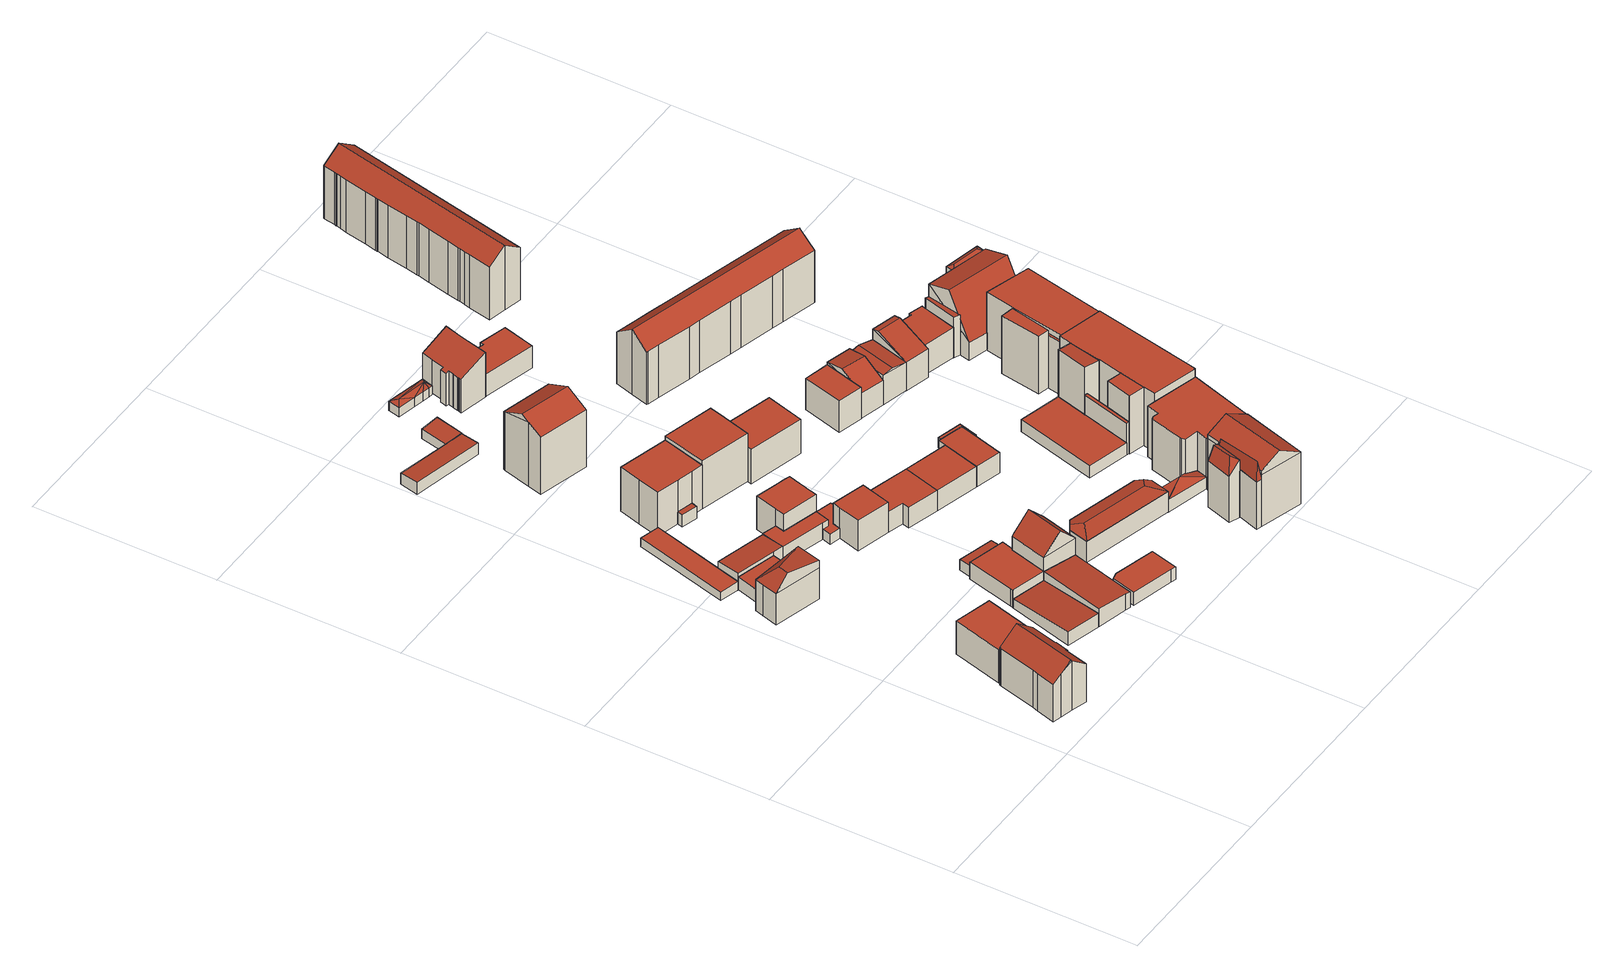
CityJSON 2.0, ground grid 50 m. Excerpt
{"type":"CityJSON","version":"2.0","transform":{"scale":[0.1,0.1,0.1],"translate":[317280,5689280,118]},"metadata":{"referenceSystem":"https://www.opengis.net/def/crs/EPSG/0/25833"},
"CityObjects":{
"building1":{"type":"Building","attributes":{"Dachtyp_tdc":"tdcFreeFormRoof","Gemeindeschluessel":14713000,"Dachneigung":38.13,"QualitaetDacherkennung":80,"Geometrietyp2DReferenz":"3000","function":"31001_9998","roofType":"5000","measuredHeight":15.41},"geometry":[{"type":"MultiSurface","lod":"2","boundaries":[[[0,1,2,3]],[[1,4,5,2]],[[4,6,7,5]],[[6,8,9,7]],[[8,10,11,9]],[[10,12,13,11]],[[12,14,15,13]],[[14,16,17,15]],[[16,18,19,17]],[[18,20,21,19]],[[20,22,23,21]],[[22,24,25,23]],[[24,26,27,25]],[[26,0,3,27]],[[28,29,8,6,4,1,0,26]],[[22,20,18,16,14,12,10,29,28,24]],[[10,8,29]],[[26,24,28]],[[3,2,5,7,9,11,13,15,17,19,21,23,25,27]]],"semantics":{"surfaces":[{"type":"WallSurface"},{"type":"RoofSurface"},{"type":"GroundSurface"}],"values":[0,0,0,0,0,0,0,0,0,0,0,0,0,0,1,1,0,0,2]}}]},
"building2":{"type":"Building","attributes":{"Dachtyp_tdc":"tdcPolyFlatRoof","Gemeindeschluessel":14713000,"Dachneigung":0,"QualitaetDacherkennung":43,"Geometrietyp2DReferenz":"3000","function":"31001_9998","roofType":"1000","measuredHeight":10.06},"geometry":[{"type":"MultiSurface","lod":"2","boundaries":[[[30,31,32,33]],[[31,34,35,32]],[[34,36,37,35]],[[36,38,39,37]],[[38,40,41,39]],[[40,30,33,41]],[[40,38,36,34,31,30]],[[33,32,35,37,39,41]]],"semantics":{"surfaces":[{"type":"WallSurface"},{"type":"RoofSurface"},{"type":"GroundSurface"}],"values":[0,0,0,0,0,0,1,2]}}]},
"building3":{"type":"Building","attributes":{"Dachtyp_tdc":"tdcHipAndGableRoof","Gemeindeschluessel":14713000,"Dachneigung":11.08,"QualitaetDacherkennung":26,"Geometrietyp2DReferenz":"3000","function":"31001_9998","roofType":"5000","measuredHeight":13.61},"geometry":[{"type":"MultiSurface","lod":"2","boundaries":[[[42,43,44,45]],[[43,46,47,44]],[[46,48,49,47]],[[48,50,51,49]],[[50,52,53,51]],[[52,54,55,53]],[[54,42,45,55]],[[56,57,58,43,59]],[[42,54,60,59,43]],[[56,59,60,61]],[[50,56,61,52]],[[52,61,60,54]],[[46,58,57,48]],[[43,58,46]],[[48,57,56,50]],[[45,44,47,49,51,53,55]]],"semantics":{"surfaces":[{"type":"WallSurface"},{"type":"RoofSurface"},{"type":"GroundSurface"}],"values":[0,0,0,0,0,0,0,1,1,1,0,0,0,0,0,2]}}]},
"building4":{"type":"Building","attributes":{"Dachtyp_tdc":"tdcPolyFlatRoof","Gemeindeschluessel":14713000,"Dachneigung":0,"QualitaetDacherkennung":75,"Geometrietyp2DReferenz":"3000","function":"31001_9998","roofType":"1000","measuredHeight":3.78},"geometry":[{"type":"MultiSurface","lod":"2","boundaries":[[[62,63,49,51]],[[63,64,65,49]],[[64,66,67,65]],[[66,62,51,67]],[[66,64,63,62]],[[51,49,65,67]]],"semantics":{"surfaces":[{"type":"WallSurface"},{"type":"RoofSurface"},{"type":"GroundSurface"}],"values":[0,0,0,0,1,2]}}]},
"building5":{"type":"Building","attributes":{"Dachtyp_tdc":"tdcPolyFlatRoof","Gemeindeschluessel":14713000,"Dachneigung":0,"QualitaetDacherkennung":61,"Geometrietyp2DReferenz":"3000","function":"31001_2463","roofType":"1000","measuredHeight":2.54},"geometry":[{"type":"MultiSurface","lod":"2","boundaries":[[[68,69,70,71]],[[69,72,73,70]],[[72,74,75,73]],[[74,76,77,75]],[[76,78,79,77]],[[78,68,71,79]],[[78,76,74,72,69,68]],[[71,70,73,75,77,79]]],"semantics":{"surfaces":[{"type":"WallSurface"},{"type":"RoofSurface"},{"type":"GroundSurface"}],"values":[0,0,0,0,0,0,1,2]}}]},
"building6":{"type":"Building","attributes":{"Dachtyp_tdc":"tdcPolyFlatRoof","Gemeindeschluessel":14713000,"Dachneigung":4.19,"QualitaetDacherkennung":72,"Geometrietyp2DReferenz":"3000","function":"31001_9998","roofType":"2100","measuredHeight":5.1},"geometry":[{"type":"MultiSurface","lod":"2","boundaries":[[[80,81,82,83]],[[81,84,85,82]],[[84,86,87,85]],[[86,88,89,87]],[[88,80,83,89]],[[88,86,84,81,80]],[[83,82,85,87,89]]],"semantics":{"surfaces":[{"type":"WallSurface"},{"type":"RoofSurface"},{"type":"GroundSurface"}],"values":[0,0,0,0,0,1,2]}}]},
"building7":{"type":"Building","attributes":{"Dachtyp_tdc":"tdcPolyFlatRoof","Gemeindeschluessel":14713000,"Dachneigung":3.93,"QualitaetDacherkennung":52,"Geometrietyp2DReferenz":"3000","function":"31001_9998","roofType":"2100","measuredHeight":4.14},"geometry":[{"type":"MultiSurface","lod":"2","boundaries":[[[90,91,92,93]],[[91,94,95,92]],[[94,96,97,95]],[[96,90,93,97]],[[96,94,91,90]],[[93,92,95,97]]],"semantics":{"surfaces":[{"type":"WallSurface"},{"type":"RoofSurface"},{"type":"GroundSurface"}],"values":[0,0,0,0,1,2]}}]},
"building8":{"type":"Building","attributes":{"Dachtyp_tdc":"tdcPolyFlatRoof","Gemeindeschluessel":14713000,"Dachneigung":4.05,"QualitaetDacherkennung":54,"Geometrietyp2DReferenz":"3000","function":"31001_9998","roofType":"2100","measuredHeight":5.45},"geometry":[{"type":"MultiSurface","lod":"2","boundaries":[[[98,99,95,97]],[[99,100,101,95]],[[100,102,103,101]],[[102,104,105,103]],[[104,98,97,105]],[[104,102,100,99,98]],[[97,95,101,103,105]]],"semantics":{"surfaces":[{"type":"WallSurface"},{"type":"RoofSurface"},{"type":"GroundSurface"}],"values":[0,0,0,0,0,1,2]}}]},
"building9":{"type":"Building","attributes":{"Dachtyp_tdc":"tdcPolyFlatRoof","Gemeindeschluessel":14713000,"Dachneigung":0,"QualitaetDacherkennung":54,"Geometrietyp2DReferenz":"3000","function":"31001_9998","roofType":"1000","measuredHeight":5.08},"geometry":[{"type":"MultiSurface","lod":"2","boundaries":[[[106,107,108,109]],[[107,110,111,108]],[[110,112,113,111]],[[112,114,115,113]],[[114,116,117,115]],[[116,118,119,117]],[[118,120,121,119]],[[120,122,123,121]],[[122,106,109,123]],[[122,120,118,116,114,112,110,107,106]],[[109,108,111,113,115,117,119,121,123]]],"semantics":{"surfaces":[{"type":"WallSurface"},{"type":"RoofSurface"},{"type":"GroundSurface"}],"values":[0,0,0,0,0,0,0,0,0,1,2]}}]},
"building10":{"type":"Building","attributes":{"Dachtyp_tdc":"tdcPolyFlatRoof","Gemeindeschluessel":14713000,"Dachneigung":0,"QualitaetDacherkennung":34,"Geometrietyp2DReferenz":"3000","function":"31001_9998","roofType":"1000","measuredHeight":4.91},"geometry":[{"type":"MultiSurface","lod":"2","boundaries":[[[124,125,85,87]],[[125,126,127,85]],[[126,128,129,127]],[[128,130,131,129]],[[130,132,133,131]],[[132,134,135,133]],[[134,124,87,135]],[[134,132,130,128,126,125,124]],[[87,85,127,129,131,133,135]]],"semantics":{"surfaces":[{"type":"WallSurface"},{"type":"RoofSurface"},{"type":"GroundSurface"}],"values":[0,0,0,0,0,0,0,1,2]}}]},
"building11":{"type":"Building","attributes":{"Dachtyp_tdc":"tdcPolyFlatRoof","Gemeindeschluessel":14713000,"Dachneigung":2.98,"QualitaetDacherkennung":54,"Geometrietyp2DReferenz":"3000","function":"31001_9998","roofType":"2100","measuredHeight":3.38},"geometry":[{"type":"MultiSurface","lod":"2","boundaries":[[[136,137,138,139]],[[137,140,141,138]],[[140,142,143,141]],[[142,136,139,143]],[[142,140,137,136]],[[139,138,141,143]]],"semantics":{"surfaces":[{"type":"WallSurface"},{"type":"RoofSurface"},{"type":"GroundSurface"}],"values":[0,0,0,0,1,2]}}]},
"building12":{"type":"Building","attributes":{"Gemeindeschluessel":14713000,"Geometrietyp2DReferenz":"3000","function":"31001_9998","roofType":"9999"},"children":["building12-1","building12-2"]},
"building12-1":{"type":"BuildingPart","attributes":{"Dachtyp_tdc":"tdcPolyFlatRoof","Dachneigung":3.17,"QualitaetDacherkennung":29,"Geometrietyp2DReferenz":"3000","roofType":"2100","measuredHeight":3.73},"parents":["building12"],"geometry":[{"type":"MultiSurface","lod":"2","boundaries":[[[144,145,146,147]],[[145,148,149,146]],[[148,150,151,149]],[[148,145,144,150]],[[151,147,146,149]],[[147,151,150,144]]],"semantics":{"surfaces":[{"type":"WallSurface"},{"type":"RoofSurface"},{"type":"GroundSurface"},{"type":"ClosureSurface"}],"values":[0,0,0,1,2,3]}}]},
"building12-2":{"type":"BuildingPart","attributes":{"Dachtyp_tdc":"tdcPolyFlatRoof","Dachneigung":0,"QualitaetDacherkennung":70,"Geometrietyp2DReferenz":"3000","roofType":"1000","measuredHeight":13.24},"parents":["building12"],"geometry":[{"type":"MultiSurface","lod":"2","boundaries":[[[152,153,154,155]],[[153,156,144,147,154]],[[157,158,159,151,150]],[[158,160,161,159]],[[160,162,163,161]],[[162,152,155,163]],[[162,160,158,157,156,153,152]],[[155,154,147,151,159,161,163]],[[150,144,156,157]],[[150,151,147,144]]],"semantics":{"surfaces":[{"type":"WallSurface"},{"type":"RoofSurface"},{"type":"GroundSurface"},{"type":"ClosureSurface"}],"values":[0,0,0,0,0,0,1,2,0,3]}}]},
"building13":{"type":"Building","attributes":{"Dachtyp_tdc":"tdcPolyFlatRoof","Gemeindeschluessel":14713000,"Dachneigung":0,"QualitaetDacherkennung":59,"Geometrietyp2DReferenz":"3000","function":"31001_9998","roofType":"1000","measuredHeight":9.99},"geometry":[{"type":"MultiSurface","lod":"2","boundaries":[[[164,165,129,131]],[[165,166,127,129]],[[166,167,168,127]],[[167,169,170,168]],[[169,171,172,170]],[[171,173,174,172]],[[173,175,176,174]],[[175,177,178,176]],[[177,164,131,178]],[[177,175,173,171,169,167,166,165,164]],[[131,129,127,168,170,172,174,176,178]]],"semantics":{"surfaces":[{"type":"WallSurface"},{"type":"RoofSurface"},{"type":"GroundSurface"}],"values":[0,0,0,0,0,0,0,0,0,1,2]}}]},
"building14":{"type":"Building","attributes":{"Dachtyp_tdc":"tdcFreeFormRoof","Gemeindeschluessel":14713000,"Dachneigung":43.99,"QualitaetDacherkennung":63,"Geometrietyp2DReferenz":"3000","function":"31001_9998","roofType":"5000","measuredHeight":13.92},"geometry":[{"type":"MultiSurface","lod":"2","boundaries":[[[179,180,181,182]],[[180,183,184,181]],[[183,185,186,184]],[[185,187,188,186]],[[187,179,182,188]],[[189,190,191,179,187]],[[192,193,190,189]],[[183,193,192,185]],[[180,191,190,193,183]],[[185,192,189,187]],[[179,191,180]],[[182,181,184,186,188]]],"semantics":{"surfaces":[{"type":"WallSurface"},{"type":"RoofSurface"},{"type":"GroundSurface"}],"values":[0,0,0,0,0,1,1,0,0,0,0,2]}}]},
"building15":{"type":"Building","attributes":{"Dachtyp_tdc":"tdcPolyFlatRoof","Gemeindeschluessel":14713000,"Dachneigung":0,"QualitaetDacherkennung":78,"Geometrietyp2DReferenz":"3000","function":"31001_9998","roofType":"1000","measuredHeight":3.88},"geometry":[{"type":"MultiSurface","lod":"2","boundaries":[[[194,195,196,197]],[[195,198,199,196]],[[198,200,201,199]],[[200,202,203,201]],[[202,204,205,203]],[[204,194,197,205]],[[204,202,200,198,195,194]],[[197,196,199,201,203,205]]],"semantics":{"surfaces":[{"type":"WallSurface"},{"type":"RoofSurface"},{"type":"GroundSurface"}],"values":[0,0,0,0,0,0,1,2]}}]},
"building16":{"type":"Building","attributes":{"Gemeindeschluessel":14713000,"Geometrietyp2DReferenz":"3000","function":"31001_9998","roofType":"9999"},"children":["building16-1","building16-2"]},
"building16-1":{"type":"BuildingPart","attributes":{"Dachtyp_tdc":"tdcPolyFlatRoof","Dachneigung":6.21,"QualitaetDacherkennung":76,"Geometrietyp2DReferenz":"3000","roofType":"2100","measuredHeight":3.42},"parents":["building16"],"geometry":[{"type":"MultiSurface","lod":"2","boundaries":[[[206,207,208,209]],[[207,210,211,208]],[[210,212,213,214,211]],[[210,207,206,215,212]],[[214,209,208,211]],[[213,212,215]],[[206,209,214,213,215]]],"semantics":{"surfaces":[{"type":"WallSurface"},{"type":"RoofSurface"},{"type":"GroundSurface"},{"type":"ClosureSurface"}],"values":[0,0,0,1,2,0,3]}}]},
"building16-2":{"type":"BuildingPart","attributes":{"Dachtyp_tdc":"tdcPolyFlatRoof","Dachneigung":2.83,"QualitaetDacherkennung":80,"Geometrietyp2DReferenz":"3000","roofType":"2100","measuredHeight":3.49},"parents":["building16"],"geometry":[{"type":"MultiSurface","lod":"2","boundaries":[[[213,216,217,214]],[[216,218,219,217]],[[218,220,221,219]],[[220,222,206,209,221]],[[222,220,218,216,213,215]],[[214,217,219,221,209]],[[215,206,222]],[[214,209,206,215,213]]],"semantics":{"surfaces":[{"type":"WallSurface"},{"type":"RoofSurface"},{"type":"GroundSurface"},{"type":"ClosureSurface"}],"values":[0,0,0,0,1,2,0,3]}}]},
"building17":{"type":"Building","attributes":{"Dachtyp_tdc":"tdcPolyFlatRoof","Gemeindeschluessel":14713000,"Dachneigung":0,"QualitaetDacherkennung":63,"Geometrietyp2DReferenz":"3000","function":"31001_9998","roofType":"1000","measuredHeight":2.97},"geometry":[{"type":"MultiSurface","lod":"2","boundaries":[[[223,224,225,226]],[[224,227,228,225]],[[227,229,230,228]],[[229,231,232,230]],[[231,233,234,232]],[[233,235,236,234]],[[235,237,238,236]],[[237,239,240,238]],[[239,223,226,240]],[[239,237,235,233,231,229,227,224,223]],[[226,225,228,230,232,234,236,238,240]]],"semantics":{"surfaces":[{"type":"WallSurface"},{"type":"RoofSurface"},{"type":"GroundSurface"}],"values":[0,0,0,0,0,0,0,0,0,1,2]}}]},
"building18":{"type":"Building","attributes":{"Dachtyp_tdc":"tdcPolyFlatRoof","Gemeindeschluessel":14713000,"Dachneigung":0,"QualitaetDacherkennung":45,"Geometrietyp2DReferenz":"3000","function":"31001_9998","roofType":"1000","measuredHeight":9.08},"geometry":[{"type":"MultiSurface","lod":"2","boundaries":[[[241,242,243,244]],[[242,245,246,243]],[[245,247,248,246]],[[247,249,250,248]],[[249,251,252,250]],[[251,241,244,252]],[[251,249,247,245,242,241]],[[244,243,246,248,250,252]]],"semantics":{"surfaces":[{"type":"WallSurface"},{"type":"RoofSurface"},{"type":"GroundSurface"}],"values":[0,0,0,0,0,0,1,2]}}]},
"building19":{"type":"Building","attributes":{"Dachtyp_tdc":"tdcPolyFlatRoof","Gemeindeschluessel":14713000,"Dachneigung":7.52,"QualitaetDacherkennung":33,"Geometrietyp2DReferenz":"3000","function":"31001_9998","roofType":"2100","measuredHeight":6.74},"geometry":[{"type":"MultiSurface","lod":"2","boundaries":[[[253,254,255,256]],[[254,257,258,255]],[[257,259,260,258]],[[259,253,256,260]],[[259,257,254,253]],[[256,255,258,260]]],"semantics":{"surfaces":[{"type":"WallSurface"},{"type":"RoofSurface"},{"type":"GroundSurface"}],"values":[0,0,0,0,1,2]}}]},
"building20":{"type":"Building","attributes":{"Dachtyp_tdc":"tdcFreeFormRoof","Gemeindeschluessel":14713000,"Dachneigung":26.57,"QualitaetDacherkennung":52,"Geometrietyp2DReferenz":"3000","function":"31001_9998","roofType":"5000","measuredHeight":20.56},"geometry":[{"type":"MultiSurface","lod":"2","boundaries":[[[261,262,263,264]],[[262,265,266,263]],[[265,267,268,266]],[[267,269,270,268]],[[269,271,272,270]],[[271,261,264,272]],[[262,273,274,267,265]],[[273,261,271,269,274]],[[262,261,273]],[[269,267,274]],[[264,263,266,268,270,272]]],"semantics":{"surfaces":[{"type":"WallSurface"},{"type":"RoofSurface"},{"type":"GroundSurface"}],"values":[0,0,0,0,0,0,1,1,0,0,2]}}]},
"building21":{"type":"Building","attributes":{"Dachtyp_tdc":"tdcPolyFlatRoof","Gemeindeschluessel":14713000,"Dachneigung":0,"QualitaetDacherkennung":63,"Geometrietyp2DReferenz":"3000","function":"31001_9998","roofType":"1000","measuredHeight":14.56},"geometry":[{"type":"MultiSurface","lod":"2","boundaries":[[[275,276,277,155]],[[276,278,279,277]],[[278,280,281,279]],[[280,282,154,281]],[[282,275,155,154]],[[282,280,278,276,275]],[[155,277,279,281,154]]],"semantics":{"surfaces":[{"type":"WallSurface"},{"type":"RoofSurface"},{"type":"GroundSurface"}],"values":[0,0,0,0,0,1,2]}}]},
"building22":{"type":"Building","attributes":{"Dachtyp_tdc":"tdcPolyFlatRoof","Gemeindeschluessel":14713000,"Dachneigung":0,"QualitaetDacherkennung":69,"Geometrietyp2DReferenz":"3000","function":"31001_9998","roofType":"1000","measuredHeight":6.22},"geometry":[{"type":"MultiSurface","lod":"2","boundaries":[[[283,284,252,244]],[[284,285,286,252]],[[285,287,288,286]],[[287,289,290,288]],[[289,291,292,290]],[[291,283,244,292]],[[291,289,287,285,284,283]],[[244,252,286,288,290,292]]],"semantics":{"surfaces":[{"type":"WallSurface"},{"type":"RoofSurface"},{"type":"GroundSurface"}],"values":[0,0,0,0,0,0,1,2]}}]},
"building23":{"type":"Building","attributes":{"Dachtyp_tdc":"tdcFreeFormRoof","Gemeindeschluessel":14713000,"Dachneigung":10.61,"QualitaetDacherkennung":13,"Geometrietyp2DReferenz":"3000","function":"31001_9998","roofType":"5000","measuredHeight":7.12},"geometry":[{"type":"MultiSurface","lod":"2","boundaries":[[[293,294,295,296]],[[294,297,298,295]],[[297,299,300,298]],[[299,301,302,300]],[[301,303,304,302]],[[303,305,306,304]],[[305,293,296,306]],[[307,308,309,310]],[[311,312,313,314,315]],[[311,315,310,309]],[[314,299,297,307,310,315]],[[301,313,312,303]],[[299,314,313,301]],[[303,312,311,305]],[[305,311,309,293]],[[293,309,308,294]],[[294,308,307,297]],[[296,295,298,300,302,304,306]]],"semantics":{"surfaces":[{"type":"WallSurface"},{"type":"RoofSurface"},{"type":"GroundSurface"}],"values":[0,0,0,0,0,0,0,1,1,1,1,0,0,0,0,0,0,2]}}]},
"building24":{"type":"Building","attributes":{"Dachtyp_tdc":"tdcFreeFormRoof","Gemeindeschluessel":14713000,"Dachneigung":23.98,"QualitaetDacherkennung":15,"Geometrietyp2DReferenz":"3000","function":"31001_9998","roofType":"5000","measuredHeight":3.48},"geometry":[{"type":"MultiSurface","lod":"2","boundaries":[[[316,317,318,319]],[[317,320,321,318]],[[320,322,323,321]],[[322,324,325,323]],[[324,326,327,325]],[[326,328,329,327]],[[328,330,331,329]],[[330,332,333,331]],[[332,316,319,333]],[[334,328,326]],[[334,330,328]],[[334,332,330]],[[335,332,334]],[[332,335,316]],[[334,326,324]],[[324,335,334]],[[322,335,324]],[[322,336,335]],[[336,322,320]],[[336,320,317]],[[335,336,317,316]],[[319,318,321,323,325,327,329,331,333]]],"semantics":{"surfaces":[{"type":"WallSurface"},{"type":"RoofSurface"},{"type":"GroundSurface"}],"values":[0,0,0,0,0,0,0,0,0,1,1,1,1,1,1,1,1,1,1,1,1,2]}}]},
"building25":{"type":"Building","attributes":{"Dachtyp_tdc":"tdcPolyFlatRoof","Gemeindeschluessel":14713000,"Dachneigung":0,"QualitaetDacherkennung":72,"Geometrietyp2DReferenz":"3000","function":"31001_9998","roofType":"1000","measuredHeight":6.21},"geometry":[{"type":"MultiSurface","lod":"2","boundaries":[[[287,285,286,288]],[[285,337,338,286]],[[337,339,340,338]],[[339,287,288,340]],[[339,337,285,287]],[[288,286,338,340]]],"semantics":{"surfaces":[{"type":"WallSurface"},{"type":"RoofSurface"},{"type":"GroundSurface"}],"values":[0,0,0,0,1,2]}}]},
"building26":{"type":"Building","attributes":{"Dachtyp_tdc":"tdcPolyFlatRoof","Gemeindeschluessel":14713000,"Dachneigung":0,"QualitaetDacherkennung":37,"Geometrietyp2DReferenz":"3000","function":"31001_9998","roofType":"1000","measuredHeight":10.35},"geometry":[{"type":"MultiSurface","lod":"2","boundaries":[[[341,342,343,279]],[[342,344,345,343]],[[344,346,347,345]],[[346,348,281,347]],[[348,341,279,281]],[[348,346,344,342,341]],[[279,343,345,347,281]]],"semantics":{"surfaces":[{"type":"WallSurface"},{"type":"RoofSurface"},{"type":"GroundSurface"}],"values":[0,0,0,0,0,1,2]}}]},
"building27":{"type":"Building","attributes":{"Dachtyp_tdc":"tdcPolyFlatRoof","Gemeindeschluessel":14713000,"Dachneigung":22.93,"QualitaetDacherkennung":77,"Geometrietyp2DReferenz":"3000","function":"31001_9998","roofType":"2100","measuredHeight":13.37},"geometry":[{"type":"MultiSurface","lod":"2","boundaries":[[[349,350,351,352]],[[350,353,354,351]],[[353,355,356,354]],[[355,357,358,356]],[[357,359,360,358]],[[359,361,362,360]],[[361,363,364,362]],[[363,365,366,364]],[[365,367,368,366]],[[367,369,370,368]],[[369,371,372,370]],[[371,373,374,372]],[[373,375,376,374]],[[375,377,378,376]],[[377,349,352,378]],[[377,375,373,371,369,367,365,363,361,359,357,355,353,350,349]],[[352,351,354,356,358,360,362,364,366,368,370,372,374,376,378]]],"semantics":{"surfaces":[{"type":"WallSurface"},{"type":"RoofSurface"},{"type":"GroundSurface"}],"values":[0,0,0,0,0,0,0,0,0,0,0,0,0,0,0,1,2]}}]},
"building28":{"type":"Building","attributes":{"Dachtyp_tdc":"tdcPolyFlatRoof","Gemeindeschluessel":14713000,"Dachneigung":0,"QualitaetDacherkennung":80,"Geometrietyp2DReferenz":"3000","function":"31001_9998","roofType":"1000","measuredHeight":6.23},"geometry":[{"type":"MultiSurface","lod":"2","boundaries":[[[379,339,340,380]],[[339,337,338,340]],[[337,381,382,338]],[[381,383,384,382]],[[383,385,386,384]],[[385,387,388,386]],[[387,379,380,388]],[[387,385,383,381,337,339,379]],[[380,340,338,382,384,386,388]]],"semantics":{"surfaces":[{"type":"WallSurface"},{"type":"RoofSurface"},{"type":"GroundSurface"}],"values":[0,0,0,0,0,0,0,1,2]}}]},
"building29":{"type":"Building","attributes":{"Dachtyp_tdc":"tdcFreeFormRoof","Gemeindeschluessel":14713000,"Dachneigung":48.46,"QualitaetDacherkennung":13,"Geometrietyp2DReferenz":"3000","function":"31001_9998","roofType":"5000","measuredHeight":6.03},"geometry":[{"type":"MultiSurface","lod":"2","boundaries":[[[389,390,391,392]],[[390,393,394,391]],[[393,395,396,394]],[[395,397,398,396]],[[397,399,400,398]],[[399,401,402,400]],[[401,389,392,402]],[[403,390,389]],[[403,404,397,395,393,390]],[[405,399,404,403]],[[401,405,403,389]],[[401,399,405]],[[399,397,404]],[[392,391,394,396,398,400,402]]],"semantics":{"surfaces":[{"type":"WallSurface"},{"type":"RoofSurface"},{"type":"GroundSurface"}],"values":[0,0,0,0,0,0,0,1,1,1,1,0,0,2]}}]},
"building30":{"type":"Building","attributes":{"Dachtyp_tdc":"tdcPolyFlatRoof","Gemeindeschluessel":14713000,"Dachneigung":0,"QualitaetDacherkennung":66,"Geometrietyp2DReferenz":"3000","function":"31001_9998","roofType":"1000","measuredHeight":6.74},"geometry":[{"type":"MultiSurface","lod":"2","boundaries":[[[406,407,408,409]],[[407,410,411,408]],[[410,412,413,411]],[[412,414,415,413]],[[414,416,417,415]],[[416,406,409,417]],[[416,414,412,410,407,406]],[[409,408,411,413,415,417]]],"semantics":{"surfaces":[{"type":"WallSurface"},{"type":"RoofSurface"},{"type":"GroundSurface"}],"values":[0,0,0,0,0,0,1,2]}}]},
"building31":{"type":"Building","attributes":{"Gemeindeschluessel":14713000,"Geometrietyp2DReferenz":"3000","function":"31001_9998","roofType":"9999"},"children":["building31-1","building31-2","building31-3"]},
"building31-1":{"type":"BuildingPart","attributes":{"Dachtyp_tdc":"tdcHipAndGableRoof","Dachneigung":64.46,"QualitaetDacherkennung":31,"Geometrietyp2DReferenz":"3000","roofType":"5000","measuredHeight":17.79},"parents":["building31"],"geometry":[{"type":"MultiSurface","lod":"2","boundaries":[[[418,419,420,421,422]],[[419,423,424,420]],[[423,425,426,427,424]],[[419,418,428]],[[425,423,429]],[[418,425,429,428]],[[423,419,428,429]],[[427,421,420,424]],[[418,422,426,425]],[[422,421,427,426]]],"semantics":{"surfaces":[{"type":"WallSurface"},{"type":"RoofSurface"},{"type":"GroundSurface"},{"type":"ClosureSurface"}],"values":[0,0,0,1,0,1,1,2,0,3]}}]},
"building31-2":{"type":"BuildingPart","attributes":{"Dachtyp_tdc":"tdcGableRoof","Dachneigung":31.65,"QualitaetDacherkennung":64,"Geometrietyp2DReferenz":"3000","roofType":"3100","measuredHeight":19.73},"parents":["building31"],"geometry":[{"type":"MultiSurface","lod":"2","boundaries":[[[430,431,432,433,434]],[[435,436,437,438,439]],[[436,440,441,437]],[[440,430,434,441]],[[440,442,443,444]],[[445,446,443,442,447]],[[436,447,442,440]],[[435,445,447,436]],[[431,446,445,435]],[[430,444,443,446,431]],[[440,444,430]],[[434,433,438,437,441]],[[439,432,431,435]],[[439,438,433,432]]],"semantics":{"surfaces":[{"type":"WallSurface"},{"type":"RoofSurface"},{"type":"GroundSurface"},{"type":"ClosureSurface"}],"values":[0,0,0,0,1,1,0,0,0,0,0,2,0,3]}}]},
"building31-3":{"type":"BuildingPart","attributes":{"Dachtyp_tdc":"tdcFreeFormRoof","Dachneigung":82.31,"QualitaetDacherkennung":34,"Geometrietyp2DReferenz":"3000","roofType":"5000","measuredHeight":19.68},"parents":["building31"],"geometry":[{"type":"MultiSurface","lod":"2","boundaries":[[[448,449,450,451]],[[449,422,421,450]],[[426,439,438,427]],[[432,448,451,433]],[[452,439,426]],[[426,422,453,448,454,452]],[[454,448,432]],[[452,454,432,439]],[[449,453,422]],[[448,453,449]],[[451,450,421,427,438,433]],[[427,421,422,426]],[[433,438,439,432]]],"semantics":{"surfaces":[{"type":"WallSurface"},{"type":"RoofSurface"},{"type":"GroundSurface"},{"type":"ClosureSurface"}],"values":[0,0,0,0,1,1,1,1,0,0,2,3,3]}}]},
"building32":{"type":"Building","attributes":{"Dachtyp_tdc":"tdcPolyFlatRoof","Gemeindeschluessel":14713000,"Dachneigung":0,"QualitaetDacherkennung":64,"Geometrietyp2DReferenz":"3000","function":"31001_9998","roofType":"1000","measuredHeight":2.98},"geometry":[{"type":"MultiSurface","lod":"2","boundaries":[[[455,456,457,384]],[[456,458,459,457]],[[458,460,461,459]],[[460,462,388,461]],[[462,463,386,388]],[[463,455,384,386]],[[463,462,460,458,456,455]],[[384,457,459,461,388,386]]],"semantics":{"surfaces":[{"type":"WallSurface"},{"type":"RoofSurface"},{"type":"GroundSurface"}],"values":[0,0,0,0,0,0,1,2]}}]},
"building33":{"type":"Building","attributes":{"Dachtyp_tdc":"tdcPolyFlatRoof","Gemeindeschluessel":14713000,"Dachneigung":0,"QualitaetDacherkennung":36,"Geometrietyp2DReferenz":"3000","function":"31001_9998","roofType":"1000","measuredHeight":9.53},"geometry":[{"type":"MultiSurface","lod":"2","boundaries":[[[464,465,466,467]],[[465,468,469,466]],[[468,470,471,469]],[[470,464,467,471]],[[470,468,465,464]],[[467,466,469,471]]],"semantics":{"surfaces":[{"type":"WallSurface"},{"type":"RoofSurface"},{"type":"GroundSurface"}],"values":[0,0,0,0,1,2]}}]},
"building34":{"type":"Building","attributes":{"Gemeindeschluessel":14713000,"Geometrietyp2DReferenz":"3000","function":"31001_9998","roofType":"9999"},"children":["building34-1","building34-2","building34-3"]},
"building34-1":{"type":"BuildingPart","attributes":{"Dachtyp_tdc":"tdcPolyFlatRoof","Dachneigung":0,"QualitaetDacherkennung":82,"Geometrietyp2DReferenz":"3000","roofType":"1000","measuredHeight":3.65},"parents":["building34"],"geometry":[{"type":"MultiSurface","lod":"2","boundaries":[[[472,473,474,475]],[[473,476,477,474]],[[476,478,479,477]],[[480,472,475,481]],[[480,478,476,473,472]],[[475,474,477,479,481]],[[481,479,478,480]]],"semantics":{"surfaces":[{"type":"WallSurface"},{"type":"RoofSurface"},{"type":"GroundSurface"},{"type":"ClosureSurface"}],"values":[0,0,0,0,1,2,3]}}]},
"building34-2":{"type":"BuildingPart","attributes":{"Dachtyp_tdc":"tdcPolyFlatRoof","Dachneigung":0,"QualitaetDacherkennung":32,"Geometrietyp2DReferenz":"3000","roofType":"1000","measuredHeight":3.74},"parents":["building34"],"geometry":[{"type":"MultiSurface","lod":"2","boundaries":[[[482,483,484,485]],[[483,486,487,484]],[[486,488,489,487]],[[488,486,483,482]],[[485,484,487,489]],[[485,489,488,482]]],"semantics":{"surfaces":[{"type":"WallSurface"},{"type":"RoofSurface"},{"type":"GroundSurface"},{"type":"ClosureSurface"}],"values":[0,0,0,1,2,3]}}]},
"building34-3":{"type":"BuildingPart","attributes":{"Dachtyp_tdc":"tdcPolyFlatRoof","Dachneigung":0,"QualitaetDacherkennung":3,"Geometrietyp2DReferenz":"3000","roofType":"1000","measuredHeight":9.58},"parents":["building34"],"geometry":[{"type":"MultiSurface","lod":"2","boundaries":[[[490,491,482,485,479,478]],[[492,493,494,489,488]],[[493,495,480,481,494]],[[495,493,492,491,490]],[[479,485,489,494,481]],[[488,482,491,492]],[[488,489,485,482]],[[478,480,495,490]],[[478,479,481,480]]],"semantics":{"surfaces":[{"type":"WallSurface"},{"type":"RoofSurface"},{"type":"GroundSurface"},{"type":"ClosureSurface"}],"values":[0,0,0,1,2,0,3,0,3]}}]},
"building35":{"type":"Building","attributes":{"Dachtyp_tdc":"tdcPolyFlatRoof","Gemeindeschluessel":14713000,"Dachneigung":0,"QualitaetDacherkennung":53,"Geometrietyp2DReferenz":"3000","function":"31001_9998","roofType":"1000","measuredHeight":15.28},"geometry":[{"type":"MultiSurface","lod":"2","boundaries":[[[496,497,498,499]],[[497,500,501,498]],[[500,502,503,501]],[[502,504,441,503]],[[504,505,437,441]],[[505,506,402,437]],[[506,507,400,402]],[[507,508,398,400]],[[508,509,396,398]],[[509,510,394,396]],[[510,511,512,394]],[[511,513,514,512]],[[513,515,516,514]],[[515,496,499,516]],[[515,513,511,510,509,508,507,506,505,504,502,500,497,496]],[[499,498,501,503,441,437,402,400,398,396,394,512,514,516]]],"semantics":{"surfaces":[{"type":"WallSurface"},{"type":"RoofSurface"},{"type":"GroundSurface"}],"values":[0,0,0,0,0,0,0,0,0,0,0,0,0,0,1,2]}}]},
"building36":{"type":"Building","attributes":{"Dachtyp_tdc":"tdcGableRoof","Gemeindeschluessel":14713000,"Dachneigung":30,"QualitaetDacherkennung":23,"Geometrietyp2DReferenz":"3000","function":"31001_9998","roofType":"3100","measuredHeight":11.1},"geometry":[{"type":"MultiSurface","lod":"2","boundaries":[[[517,518,519,520]],[[518,521,522,519]],[[521,523,524,522]],[[523,517,520,524]],[[521,518,525]],[[517,523,526]],[[518,517,526,525]],[[523,521,525,526]],[[520,519,522,524]]],"semantics":{"surfaces":[{"type":"WallSurface"},{"type":"RoofSurface"},{"type":"GroundSurface"}],"values":[0,0,0,0,0,0,1,1,2]}}]},
"building37":{"type":"Building","attributes":{"Dachtyp_tdc":"tdcGableRoof","Gemeindeschluessel":14713000,"Dachneigung":10.47,"QualitaetDacherkennung":23,"Geometrietyp2DReferenz":"3000","function":"31001_9998","roofType":"3100","measuredHeight":9.45},"geometry":[{"type":"MultiSurface","lod":"2","boundaries":[[[527,528,529,530]],[[528,531,532,529]],[[531,533,534,532]],[[533,527,530,534]],[[531,528,535]],[[527,533,536]],[[528,527,536,535]],[[533,531,535,536]],[[530,529,532,534]]],"semantics":{"surfaces":[{"type":"WallSurface"},{"type":"RoofSurface"},{"type":"GroundSurface"}],"values":[0,0,0,0,0,0,1,1,2]}}]},
"building38":{"type":"Building","attributes":{"Gemeindeschluessel":14713000,"Geometrietyp2DReferenz":"3000","function":"31001_9998","roofType":"9999"},"children":["building38-1","building38-2","building38-3"]},
"building38-1":{"type":"BuildingPart","attributes":{"Dachtyp_tdc":"tdcPolyFlatRoof","Dachneigung":0,"QualitaetDacherkennung":32,"Geometrietyp2DReferenz":"3000","roofType":"1000","measuredHeight":17.55},"parents":["building38"],"geometry":[{"type":"MultiSurface","lod":"2","boundaries":[[[537,538,539,540]],[[538,541,494,539]],[[541,542,489,494]],[[542,543,487,489]],[[544,537,540,545]],[[544,546,543,542,541,538,537]],[[540,539,494,489,487,547,545]],[[547,487,543,546]],[[545,547,546,544]]],"semantics":{"surfaces":[{"type":"WallSurface"},{"type":"RoofSurface"},{"type":"GroundSurface"},{"type":"ClosureSurface"}],"values":[0,0,0,0,0,1,2,3,3]}}]},
"building38-2":{"type":"BuildingPart","attributes":{"Dachtyp_tdc":"tdcPolyFlatRoof","Dachneigung":0,"QualitaetDacherkennung":76,"Geometrietyp2DReferenz":"3000","roofType":"1000","measuredHeight":17.67},"parents":["building38"],"geometry":[{"type":"MultiSurface","lod":"2","boundaries":[[[548,549,484,487,543]],[[549,550,551,552,484]],[[553,554,555,556,557]],[[554,558,559,555]],[[558,560,561,559]],[[560,562,563,561]],[[562,564,565,563]],[[564,566,567,565]],[[566,568,540,567]],[[568,569,544,545,540]],[[568,566,564,562,560,558,554,553,550,549,548,570,569]],[[545,547,487,484,552,556,555,559,561,563,565,567,540]],[[546,544,569,570]],[[546,547,545,544]],[[543,546,570,548]],[[543,487,547,546]],[[557,551,550,553]],[[557,556,552,551]]],"semantics":{"surfaces":[{"type":"WallSurface"},{"type":"RoofSurface"},{"type":"GroundSurface"},{"type":"ClosureSurface"}],"values":[0,0,0,0,0,0,0,0,0,0,1,2,0,3,0,3,0,3]}}]},
"building38-3":{"type":"BuildingPart","attributes":{"Dachtyp_tdc":"tdcPolyFlatRoof","Dachneigung":4.51,"QualitaetDacherkennung":42,"Geometrietyp2DReferenz":"3000","roofType":"2100","measuredHeight":17.87},"parents":["building38"],"geometry":[{"type":"MultiSurface","lod":"2","boundaries":[[[571,557,556,477]],[[551,572,479,552]],[[572,571,477,479]],[[572,551,557,571]],[[477,556,552,479]],[[551,552,556,557]]],"semantics":{"surfaces":[{"type":"WallSurface"},{"type":"RoofSurface"},{"type":"GroundSurface"},{"type":"ClosureSurface"}],"values":[0,0,0,1,2,3]}}]},
"building39":{"type":"Building","attributes":{"Dachtyp_tdc":"tdcGableRoof","Gemeindeschluessel":14713000,"Dachneigung":36.86,"QualitaetDacherkennung":88,"Geometrietyp2DReferenz":"3000","function":"31001_9998","roofType":"3100","measuredHeight":19.53},"geometry":[{"type":"MultiSurface","lod":"2","boundaries":[[[573,574,575,576]],[[574,577,578,575]],[[577,579,580,578]],[[579,581,582,580]],[[581,583,584,582]],[[583,585,586,584]],[[585,587,588,586]],[[587,589,590,588]],[[589,591,592,590]],[[591,593,594,592]],[[593,595,596,594]],[[595,597,598,596]],[[597,599,600,598]],[[599,601,602,600]],[[601,603,604,602]],[[603,605,606,604]],[[605,607,608,606]],[[607,609,610,608]],[[609,573,576,610]],[[605,603,601,599,597,595,593,591]],[[591,589,587,585,583,581,579,577,574,573,609,607,605]],[[576,575,578,580,582,584,586,588,590,592,594,596,598,600,602,604,606,608,610]]],"semantics":{"surfaces":[{"type":"WallSurface"},{"type":"RoofSurface"},{"type":"GroundSurface"}],"values":[0,0,0,0,0,0,0,0,0,0,0,0,0,0,0,0,0,0,0,1,1,2]}}]},
"building40":{"type":"Building","attributes":{"Dachtyp_tdc":"tdcGableRoof","Gemeindeschluessel":14713000,"Dachneigung":20.23,"QualitaetDacherkennung":20,"Geometrietyp2DReferenz":"3000","function":"31001_9998","roofType":"3100","measuredHeight":12.16},"geometry":[{"type":"MultiSurface","lod":"2","boundaries":[[[611,612,613,614]],[[612,615,616,613]],[[615,528,617,616]],[[528,611,614,617]],[[615,612,618]],[[611,528,619]],[[612,611,619,618]],[[528,615,618,619]],[[614,613,616,617]]],"semantics":{"surfaces":[{"type":"WallSurface"},{"type":"RoofSurface"},{"type":"GroundSurface"}],"values":[0,0,0,0,0,0,1,1,2]}}]},
"building41":{"type":"Building","attributes":{"Dachtyp_tdc":"tdcPolyFlatRoof","Gemeindeschluessel":14713000,"Dachneigung":0,"QualitaetDacherkennung":62,"Geometrietyp2DReferenz":"3000","function":"31001_9998","roofType":"1000","measuredHeight":8.95},"geometry":[{"type":"MultiSurface","lod":"2","boundaries":[[[620,621,622,613]],[[621,623,624,622]],[[623,625,626,624]],[[625,627,628,626]],[[627,629,630,628]],[[629,631,632,630]],[[631,620,613,632]],[[631,629,627,625,623,621,620]],[[613,622,624,626,628,630,632]]],"semantics":{"surfaces":[{"type":"WallSurface"},{"type":"RoofSurface"},{"type":"GroundSurface"}],"values":[0,0,0,0,0,0,0,1,2]}}]},
"building42":{"type":"Building","attributes":{"Dachtyp_tdc":"tdcGableRoof","Gemeindeschluessel":14713000,"Dachneigung":36.79,"QualitaetDacherkennung":92,"Geometrietyp2DReferenz":"3000","function":"31001_9998","roofType":"3100","measuredHeight":19.57},"geometry":[{"type":"MultiSurface","lod":"2","boundaries":[[[633,634,635,636]],[[634,637,638,635]],[[637,639,640,638]],[[639,641,642,640]],[[641,643,644,642]],[[643,645,646,644]],[[645,647,648,646]],[[647,649,650,648]],[[649,651,652,650]],[[651,653,654,652]],[[653,655,656,654]],[[655,657,658,656]],[[657,659,660,658]],[[659,661,662,660]],[[661,663,664,662]],[[663,665,666,664]],[[665,667,668,666]],[[667,669,670,668]],[[669,671,672,670]],[[671,673,674,672]],[[673,675,676,674]],[[675,677,678,676]],[[677,679,680,678]],[[679,681,682,680]],[[681,683,684,682]],[[683,633,636,684]],[[679,677,675,673,671,669,667,665,663,661,659,657,655,653,651,649,647,645,643,641,639,637,634,633]],[[633,683,681,679]],[[636,635,638,640,642,644,646,648,650,652,654,656,658,660,662,664,666,668,670,672,674,676,678,680,682,684]]],"semantics":{"surfaces":[{"type":"WallSurface"},{"type":"RoofSurface"},{"type":"GroundSurface"}],"values":[0,0,0,0,0,0,0,0,0,0,0,0,0,0,0,0,0,0,0,0,0,0,0,0,0,0,1,1,2]}}]},
"building43":{"type":"Building","attributes":{"Gemeindeschluessel":14713000,"Geometrietyp2DReferenz":"3000","function":"31001_9998","roofType":"9999"},"children":["building43-1","building43-2","building43-3","building43-4","building43-5","building43-6"]},
"building43-1":{"type":"BuildingPart","attributes":{"Dachtyp_tdc":"tdcGableRoof","Dachneigung":63.41,"QualitaetDacherkennung":7,"Geometrietyp2DReferenz":"3000","roofType":"3100","measuredHeight":17.68},"parents":["building43"],"geometry":[{"type":"MultiSurface","lod":"2","boundaries":[[[685,686,687,688,689]],[[686,685,690]],[[691,692,686,690,693,694,695]],[[685,696,693,690]],[[687,697,698,699,700,701,688]],[[698,697,692,691]],[[697,687,686,692]],[[702,703,696]],[[699,698,691,704]],[[700,699,704,703,702]],[[685,689,705,701,700,702,696]],[[689,688,701,705]],[[693,696,703,694]],[[695,704,691]],[[694,703,704,695]]],"semantics":{"surfaces":[{"type":"WallSurface"},{"type":"RoofSurface"},{"type":"GroundSurface"},{"type":"ClosureSurface"}],"values":[0,0,1,1,2,0,3,0,0,3,0,3,0,0,3]}}]},
"building43-2":{"type":"BuildingPart","attributes":{"Dachtyp_tdc":"tdcPolyFlatRoof","Dachneigung":5.29,"QualitaetDacherkennung":69,"Geometrietyp2DReferenz":"3000","roofType":"2100","measuredHeight":12.21},"parents":["building43"],"geometry":[{"type":"MultiSurface","lod":"2","boundaries":[[[706,702,700,707]],[[708,709,710,699,704,695]],[[709,706,707,710]],[[709,708,694,703,702,706]],[[707,700,699,710]],[[708,695,694]],[[704,699,700,702,703]],[[694,695,704,703]]],"semantics":{"surfaces":[{"type":"WallSurface"},{"type":"RoofSurface"},{"type":"GroundSurface"},{"type":"ClosureSurface"}],"values":[0,0,0,1,2,0,3,3]}}]},
"building43-3":{"type":"BuildingPart","attributes":{"Dachtyp_tdc":"tdcFreeFormRoof","Dachneigung":28.05,"QualitaetDacherkennung":13,"Geometrietyp2DReferenz":"3000","roofType":"5000","measuredHeight":15.49},"parents":["building43"],"geometry":[{"type":"MultiSurface","lod":"2","boundaries":[[[711,689,688,712]],[[705,713,714,701]],[[713,711,712,714]],[[715,713,705]],[[716,715,705,689]],[[716,689,711]],[[715,716,711,713]],[[712,688,701,714]],[[701,688,689,705]]],"semantics":{"surfaces":[{"type":"WallSurface"},{"type":"RoofSurface"},{"type":"GroundSurface"},{"type":"ClosureSurface"}],"values":[0,0,0,1,1,1,1,2,3]}}]},
"building43-4":{"type":"BuildingPart","attributes":{"Dachtyp_tdc":"tdcPolyFlatRoof","Dachneigung":0,"QualitaetDacherkennung":59,"Geometrietyp2DReferenz":"3000","roofType":"1000","measuredHeight":17.34},"parents":["building43"],"geometry":[{"type":"MultiSurface","lod":"2","boundaries":[[[717,718,719,720,721]],[[718,722,723,719]],[[722,724,725,726,723]],[[724,722,718,717]],[[720,719,723,726]],[[721,725,724,717]],[[721,720,726,725]]],"semantics":{"surfaces":[{"type":"WallSurface"},{"type":"RoofSurface"},{"type":"GroundSurface"},{"type":"ClosureSurface"}],"values":[0,0,0,1,2,0,3]}}]},
"building43-5":{"type":"BuildingPart","attributes":{"Dachtyp_tdc":"tdcPolyFlatRoof","Dachneigung":0,"QualitaetDacherkennung":25,"Geometrietyp2DReferenz":"3000","roofType":"1000","measuredHeight":15.85},"parents":["building43"],"geometry":[{"type":"MultiSurface","lod":"2","boundaries":[[[727,728,729,730]],[[728,721,720,729]],[[725,731,732,726]],[[731,725,721,728,727]],[[730,729,720,726,732]],[[726,720,721,725]],[[730,732,731,727]]],"semantics":{"surfaces":[{"type":"WallSurface"},{"type":"RoofSurface"},{"type":"GroundSurface"},{"type":"ClosureSurface"}],"values":[0,0,0,1,2,3,3]}}]},
"building43-6":{"type":"BuildingPart","attributes":{"Dachtyp_tdc":"tdcPolyFlatRoof","Dachneigung":0,"QualitaetDacherkennung":71,"Geometrietyp2DReferenz":"3000","roofType":"1000","measuredHeight":17.47},"parents":["building43"],"geometry":[{"type":"MultiSurface","lod":"2","boundaries":[[[733,734,735,687,686]],[[734,736,727,730,735]],[[737,738,692,697,732,731]],[[738,737,736,734,733]],[[687,735,730,732,697]],[[731,727,736,737]],[[731,732,730,727]],[[686,692,738,733]],[[687,697,692,686]]],"semantics":{"surfaces":[{"type":"WallSurface"},{"type":"RoofSurface"},{"type":"GroundSurface"},{"type":"ClosureSurface"}],"values":[0,0,0,1,2,0,3,0,3]}}]}
},
"vertices":[
[82,87,120],[97,139,120],[97,139,8],[82,87,8],[101,154,120],[101,154,8],[129,258,120],[129,258,8],[130,262,120],[130,262,8],[232,235,121],[232,235,8],[215,166,120],[215,166,8],[220,164,115],[220,164,8],[208,125,117],[208,125,8],[202,127,122],[202,127,8],[185,64,122],[185,64,8],[184,60,122],[184,60,8],[141,72,157],[141,72,8],[106,81,139],[106,81,8],[135,73,163],[182,248,163],
[232,235,112],[130,262,112],[130,262,12],[232,235,12],[131,265,112],[131,265,12],[168,404,112],[168,404,12],[270,377,112],[270,377,12],[233,239,112],[233,239,12],
[47,855,108],[54,878,108],[54,878,15],[47,855,15],[57,878,108],[57,878,15],[75,873,108],[75,873,15],[185,843,108],[185,843,15],[167,775,108],[167,775,15],[35,811,108],[35,811,15],[185,843,131],[75,873,112],[57,878,109],[79,829,151],[71,801,151],[167,775,131],
[185,843,53],[75,873,53],[97,952,53],[97,952,15],[206,923,53],[206,923,15],
[97,952,39],[43,966,39],[43,966,14],[97,952,14],[112,1226,39],[112,1226,14],[166,1212,39],[166,1212,14],[126,1062,39],[126,1062,14],[114,1017,39],[114,1017,14],
[97,952,64],[114,1017,59],[114,1017,13],[97,952,13],[251,980,59],[251,980,13],[234,915,64],[234,915,13],[206,923,64],[206,923,13],
[329,199,54],[376,377,41],[376,377,13],[329,199,13],[470,352,41],[470,352,13],[422,174,54],[422,174,13],
[422,174,67],[470,352,67],[567,326,60],[567,326,13],[520,148,60],[520,148,13],[507,152,61],[507,152,13],
[497,455,68],[470,352,68],[470,352,17],[497,455,17],[376,377,68],[376,377,17],[373,377,68],[373,377,17],[375,384,68],[375,384,17],[409,515,68],[409,515,17],[412,514,68],[412,514,17],[510,488,68],[510,488,17],[500,454,68],[500,454,17],
[234,915,62],[251,980,62],[290,969,62],[290,969,13],[283,943,62],[283,943,13],[383,916,62],[383,916,13],[372,877,62],[372,877,13],[355,882,62],[355,882,13],
[412,514,52],[422,551,50],[422,551,19],[412,514,19],[519,525,50],[519,525,19],[510,488,52],[510,488,19],
[272,1185,48],[268,1170,47],[268,1170,11],[272,1185,11],[224,1182,47],[224,1182,11],[228,1197,48],[228,1197,11],
[336,1297,143],[304,1177,143],[304,1177,11],[336,1297,11],[272,1185,143],[228,1197,143],[166,1213,143],[166,1213,11],[182,1273,143],[182,1273,11],[199,1334,143],[199,1334,11],
[383,916,113],[283,943,113],[290,969,113],[306,1030,113],[306,1030,13],[370,1013,113],[370,1013,13],[392,1007,113],[392,1007,13],[406,1003,113],[406,1003,13],[387,932,113],[387,932,13],[387,931,113],[387,931,13],
[497,455,109],[500,454,109],[500,454,20],[497,455,20],[594,429,109],[594,429,20],[567,326,109],[567,326,20],[470,352,109],[470,352,20],[520,339,160],[547,441,160],[500,454,113],[567,326,110],[594,429,110],
[531,145,52],[548,212,52],[548,212,13],[531,145,13],[567,216,52],[567,216,13],[679,186,52],[679,186,13],[660,111,52],[660,111,13],[647,115,52],[647,115,13],
[164,1785,36],[182,1863,36],[182,1863,8],[164,1785,8],[231,1852,42],[231,1852,8],[213,1774,42],[213,1774,40],[213,1774,8],[196,1778,40],
[201,1722,43],[201,1722,8],[6,1767,43],[6,1767,8],[18,1819,40],[18,1819,8],[164,1785,40],
[384,871,44],[378,849,44],[378,849,14],[384,871,14],[348,857,44],[348,857,14],[355,882,44],[355,882,14],[372,877,44],[372,877,14],[383,916,44],[383,916,14],[387,931,44],[387,931,14],[445,915,44],[445,915,14],[430,859,44],[430,859,14],
[454,764,106],[361,789,106],[361,789,15],[454,764,15],[378,849,106],[378,849,15],[384,871,106],[384,871,15],[430,859,106],[430,859,15],[476,846,106],[476,846,15],
[398,1029,78],[392,1007,81],[392,1007,14],[398,1029,14],[370,1013,81],[370,1013,14],[376,1035,78],[376,1035,14],
[325,1607,183],[293,1485,182],[293,1485,10],[325,1607,10],[153,1523,182],[153,1523,10],[163,1561,203],[163,1561,10],[184,1638,186],[184,1638,10],[186,1643,184],[186,1643,10],[309,1545,215],[169,1582,215],
[336,1297,156],[475,1260,156],[475,1260,11],[468,1231,156],[468,1231,11],[443,1139,156],[443,1139,11],[304,1177,156],
[454,764,77],[476,846,77],[607,810,77],[607,810,15],[579,708,77],[579,708,15],[492,732,77],[492,732,15],[497,752,77],[497,752,15],
[602,317,77],[617,373,77],[617,373,16],[602,317,16],[649,392,77],[649,392,16],[848,339,77],[848,339,16],[868,305,77],[868,305,16],[865,293,77],[865,293,16],[854,251,77],[854,251,16],[632,382,80],[617,373,78],[602,317,79],[647,351,87],[854,251,79],[865,293,78],[868,305,78],[859,320,81],[833,302,87],
[220,1948,35],[227,1978,35],[227,1978,8],[220,1948,8],[228,1981,35],[228,1981,8],[237,1980,35],[237,1980,8],[337,1957,35],[337,1957,8],[328,1925,35],[328,1925,8],[317,1927,35],[317,1927,8],[298,1931,35],[298,1931,8],[271,1937,35],[271,1937,8],[323,1943,42],[241,1961,42],[230,1977,36],
[727,778,77],[727,778,15],[699,676,77],[699,676,15],
[468,1231,115],[620,1190,115],[620,1190,11],[592,1087,115],[592,1087,11],[440,1128,115],[440,1128,11],[443,1139,115],
[314,1871,113],[306,1873,110],[306,1873,13],[314,1871,13],[311,1892,110],[311,1892,13],[319,1890,113],[319,1890,13],[328,1925,113],[328,1925,13],[337,1957,113],[337,1957,13],[414,1940,147],[414,1940,13],[401,1892,147],[401,1892,13],[381,1813,147],[381,1813,13],[303,1831,113],[303,1831,13],[304,1835,113],[304,1835,13],[305,1839,113],[305,1839,13],[306,1842,113],[306,1842,13],[309,1855,113],[309,1855,13],[310,1857,113],[310,1857,13],
[770,657,77],[770,657,15],[733,799,77],[733,799,15],[765,791,77],[765,791,15],[803,780,77],[803,780,15],[799,763,77],[799,763,15],
[854,251,52],[865,293,52],[865,293,15],[854,251,15],[942,273,51],[942,273,15],[941,268,57],[941,268,15],[944,259,65],[944,259,15],[982,251,50],[982,251,15],[972,220,50],[972,220,15],[916,257,76],[945,259,65],[973,220,51],
[381,1813,81],[401,1892,81],[401,1892,14],[381,1813,14],[470,1873,81],[470,1873,14],[472,1883,81],[472,1883,14],[548,1863,81],[548,1863,14],[525,1775,81],[525,1775,14],
[926,101,188],[897,112,153],[897,112,15],[926,101,15],[926,101,157],[919,183,154],[919,183,15],[948,174,188],[948,174,157],[948,174,15],[921,125,193],[936,178,193],
[1041,6,170],[925,41,170],[925,41,157],[925,41,15],[1041,6,15],[962,182,170],[971,216,170],[971,216,15],[962,182,15],[962,182,157],[1094,183,170],[1094,183,15],[1028,201,212],[979,25,212],[1041,6,172],[962,182,182],[925,41,183],[971,216,182],
[910,45,157],[927,101,157],[927,101,15],[910,45,15],[953,170,202],[927,101,160],[919,50,212],
[765,791,45],[774,826,45],[774,826,15],[841,808,45],[841,808,15],[827,755,45],[827,755,15],[799,763,45],[803,780,45],
[769,1032,108],[701,1050,108],[701,1050,13],[769,1032,13],[730,1159,108],[730,1159,13],[798,1142,108],[798,1142,13],
[863,470,52],[922,692,52],[922,692,16],[863,470,16],[1037,662,52],[1037,662,16],[1014,576,52],[1014,576,16],[978,440,52],[978,440,16],
[1021,574,53],[1058,564,53],[1058,564,16],[1021,574,16],[1043,498,53],[1043,498,16],[1004,508,53],[1004,508,16],
[1014,576,112],[1021,574,112],[1004,508,112],[985,438,112],[985,438,16],[978,440,112],
[1000,397,168],[1022,391,168],[1022,391,15],[1000,397,15],[1144,358,168],[1144,358,15],[1147,358,168],[1147,358,15],[1094,183,168],[971,216,168],[972,220,168],[982,251,168],[944,259,168],[941,268,168],[942,273,168],[966,363,168],[966,363,15],[974,366,168],[974,366,15],[990,362,168],[990,362,15],
[798,1142,116],[866,1123,116],[866,1123,15],[798,1142,15],[836,1014,90],[836,1014,15],[769,1032,90],[769,1032,15],[852,1074,126],[785,1093,126],
[936,1104,102],[907,995,102],[907,995,16],[936,1104,16],[836,1014,104],[836,1014,16],[866,1123,104],[866,1123,16],[865,1006,110],[895,1116,110],
[1028,425,191],[985,436,191],[985,436,16],[1028,425,16],[985,438,191],[1004,508,191],[1043,498,191],[1029,425,191],[1029,425,16],[1044,498,191],[1044,498,16],
[1043,498,192],[1058,564,192],[1057,564,192],[1057,564,191],[1057,564,16],[1075,652,192],[1083,687,192],[1083,687,16],[1075,652,16],[1075,652,191],[1208,655,192],[1208,655,16],[1148,359,192],[1148,359,16],[1145,360,192],[1145,360,16],[1144,358,192],[1144,358,16],[1022,391,192],[1022,391,16],[1028,425,192],[1029,425,192],[1044,498,192],
[1037,662,194],[1014,576,194],
[968,1368,173],[937,1376,173],[937,1376,15],[968,1368,15],[840,1402,173],[840,1402,15],[808,1410,173],[808,1410,15],[713,1436,172],[713,1436,15],[682,1444,172],[682,1444,15],[588,1470,173],[588,1470,15],[555,1479,173],[555,1479,15],[551,1480,173],[551,1480,15],[565,1528,210],[565,1528,15],[579,1579,171],[579,1579,15],[636,1563,171],[636,1563,15],[674,1553,171],[674,1553,15],[761,1530,171],[761,1530,15],[1092,1440,171],[1092,1440,15],[1081,1399,203],[1081,1399,15],[1079,1390,210],[1079,1390,15],[1078,1389,209],[1078,1389,15],[1066,1342,173],[1066,1342,15],
[936,1104,133],[1004,1086,133],[1004,1086,15],[936,1104,15],[975,977,102],[975,977,15],[907,995,15],[999,1068,137],[931,1086,137],
[1004,1086,105],[1055,1072,105],[1055,1072,15],[1057,1079,105],[1057,1079,15],[1095,1068,105],[1095,1068,15],[1092,1057,105],[1092,1057,15],[1067,965,105],[1067,965,15],[978,989,105],[978,989,15],
[670,1939,208],[621,1950,171],[621,1950,12],[670,1939,12],[635,2012,171],[635,2012,12],[639,2028,171],[639,2028,12],[642,2043,171],[642,2043,12],[643,2049,171],[643,2049,12],[650,2080,172],[650,2080,12],[663,2139,172],[663,2139,12],[671,2172,172],[671,2172,12],[672,2178,172],[672,2178,12],[678,2210,171],[678,2210,12],[688,2267,170],[688,2267,12],[695,2298,170],[695,2298,12],[695,2301,170],[695,2301,12],[696,2305,170],[696,2305,12],[703,2337,170],[703,2337,12],[716,2397,170],[716,2397,12],[720,2415,170],[720,2415,12],[723,2427,170],[723,2427,12],[723,2429,170],[723,2429,12],[725,2435,170],[725,2435,12],[731,2465,170],[731,2465,12],[732,2469,170],[732,2469,12],[782,2458,208],[782,2458,12],[833,2448,169],[833,2448,12],[720,1928,170],[720,1928,12],
[1281,1010,170],[1254,877,60],[1254,877,14],[1281,1010,14],[1281,1010,162],[1267,942,191],[1078,930,68],[1131,914,66],[1090,991,191],[1085,963,135],[1084,957,124],[1102,1054,172],[1131,914,14],[1078,930,14],[1084,957,14],[1102,1054,14],[1181,1035,14],[1102,1054,135],[1094,1010,135],[1084,957,91],[1181,1035,162],
[1092,1057,136],[1092,1057,14],[1084,957,135],[1067,965,136],[1067,965,14],
[1287,1037,162],[1287,1037,14],[1187,1059,162],[1187,1059,14],[1196,1044,169],[1271,1026,169],
[1090,722,188],[1059,729,188],[1059,729,14],[1090,722,14],[1090,722,173],[1078,841,188],[1078,841,14],[1113,834,188],[1113,834,173],[1113,834,14],
[1089,685,173],[1083,687,173],[1083,687,14],[1089,685,14],[1116,834,173],[1116,834,14],
[1254,877,189],[1208,655,189],[1208,655,14],[1089,685,189],[1116,834,189],[1131,914,189]
]}
